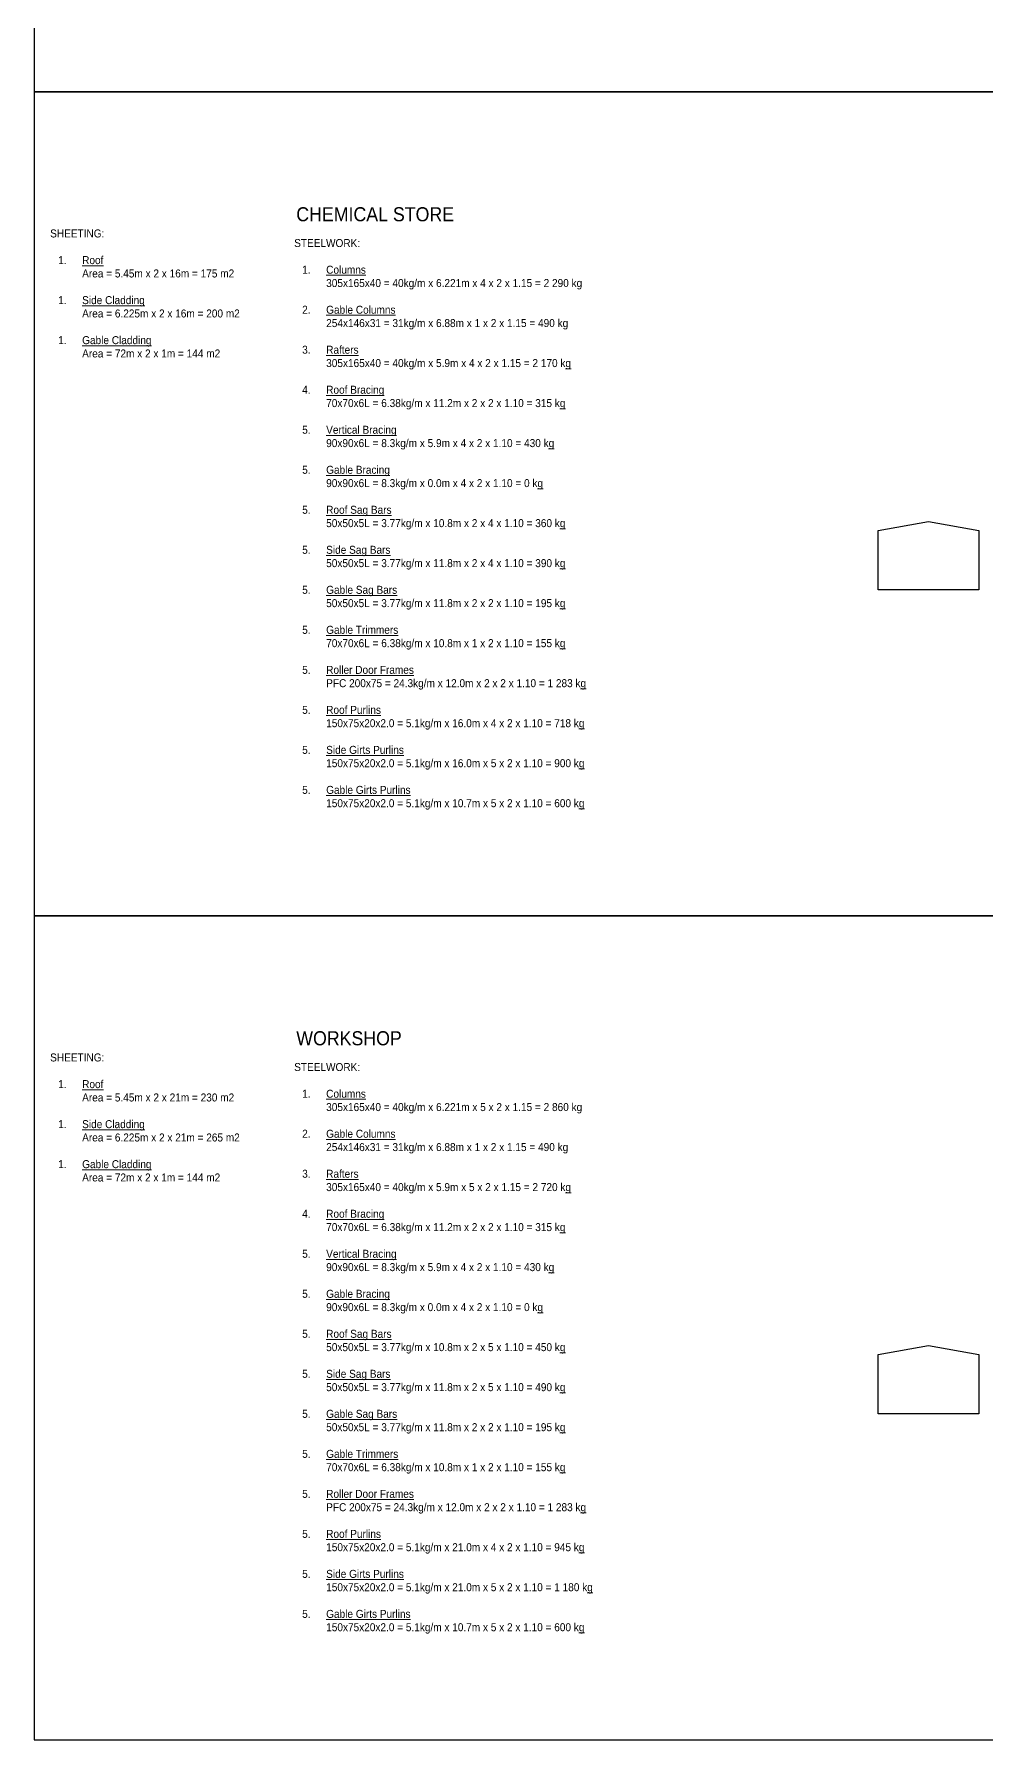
# Model space of a CAD drawing. Header units: millimetres. Extents: x 14826 to 891005, y -311366 to 56117.
# Drawn here: x 26795 to 128045, y -311366 to -130151 of the extents above; entities that cross this region are included whole.
import ezdxf

# ---------------------------------------------------------------- set-up
doc = ezdxf.new("R2010")
doc.units = ezdxf.units.MM
doc.layers.add('G-ANNO-TEXT', color=7, linetype='Continuous', lineweight=9)
doc.styles.add('Arial_4', font='arial.ttf', dxfattribs={"width": 0.9, "height": 700})

msp = doc.modelspace()

# ---------------------------------------------------------------- linework, layer by layer
at = {"color": 1}
for points in [[(239598.53327, -48744.0032), (26795.07721, -48744.0032), (26795.07721, -136284.53271), (239598.53327, -136284.53271)], [(239598.53327, -136284.53271), (26795.07721, -136284.53271), (26795.07721, -223825.06223), (239598.53327, -223825.06223)], [(239598.53327, -223825.06223), (26795.07721, -223825.06223), (26795.07721, -311365.59174), (239598.53327, -311365.59174)]]:
    msp.add_lwpolyline(points, close=True, dxfattribs=at)
for points in [[(116501.82297, -189174.28887), (116501.82297, -182876.26782), (121847.82372, -181943.11572), (127193.82447, -182876.26782), (127193.82447, -189174.28887), (116501.82297, -189174.28887)], [(116501.82297, -276714.81838), (116501.82297, -270416.79733), (121847.82372, -269483.64524), (127193.82447, -270416.79733), (127193.82447, -276714.81838), (116501.82297, -276714.81838)]]:
    msp.add_lwpolyline(points, dxfattribs=at)

# ---------------------------------------------------------------- next in the draw order: texts
at = {"layer": 'G-ANNO-TEXT', "attachment_point": 1, "style": 'Arial_4', "bg_fill": 3, "box_fill_scale": 1.25, "bg_fill_color": 256, "bg_fill_true_color": 13158600, "bg_fill_transparency": 0}
for s, insert, char_height, width in [('CHEMICAL STORE', (54656.38073, -148536.59797), 1500, 20608.8297223), ('SHEETING:\\P\\P\\pi-2550,l3400,t3400;1.^I{\\LRoof \\P\\pi0,l0,tz;}^IArea = 5.45m x 2 x 16m = 175 m2\\P\\P\\pi-2550,l3400,t3400;1.^I{\\LSide Cladding\\P\\pi0,l0,tz;}^IArea = 6.225m x 2 x 16m = 200 m2\\P\\P\\pi-2550,l3400,t3400;1.^I{\\LGable Cladding\\P\\pi0,l0,tz;}^IArea = 72m x 2 x 1m = 144 m2', (28501.47116, -150901.13293), 850, 24354.089165), ('STEELWORK:\\P\\P\\pi-2550,l3400,t3400;1.^I{\\LColumns\\P\\pi0,l0,tz;}^I305x165x40 = 40kg/m x 6.221m x 4 x 2 x 1.15 = 2 290 kg\\P\\P\\pi-2550,l3400,t3400;2.^I{\\LGable Columns\\P\\pi0,l0,tz;}^I254x146x31 = 31kg/m x 6.88m x 1 x 2 x 1.15 = 490 kg\\P\\P\\pi-2550,l3400,t3400;3.^I{\\LRafters\\P\\pi0,l0,tz;}^I305x165x40 = 40kg/m x 5.9m x 4 x 2 x 1.15 = 2 170 k{\\Lg\\P\\P\\pi-2550,l3400,t3400;}4.^I{\\LRoof Bracing\\P\\pi0,l0,tz;}^I70x70x6L = 6.38kg/m x 11.2m x 2 x 2 x 1.10 = 315 k{\\Lg\\P\\P\\pi-2550,l3400,t3400;}5.^I{\\LVertical Bracing\\P\\pi0,l0,tz;}^I90x90x6L = 8.3kg/m x 5.9m x 4 x 2 x 1.10 = 430 k{\\Lg\\P\\P\\pi-2550,l3400,t3400;}5.^I{\\LGable Bracing\\P\\pi0,l0,tz;}^I90x90x6L = 8.3kg/m x 0.0m x 4 x 2 x 1.10 = 0 k{\\Lg\\P\\P\\pi-2550,l3400,t3400;}5.^I{\\LRoof Sag Bars\\P\\pi0,l0,tz;}^I50x50x5L = 3.77kg/m x 10.8m x 2 x 4 x 1.10 = 360 k{\\Lg\\P\\P\\pi-2550,l3400,t3400;}5.^I{\\LSide Sag Bars\\P\\pi0,l0,tz;}^I50x50x5L = 3.77kg/m x 11.8m x 2 x 4 x 1.10 = 390 k{\\Lg\\P\\P\\pi-2550,l3400,t3400;}5.^I{\\LGable Sag Bars\\P\\pi0,l0,tz;}^I50x50x5L = 3.77kg/m x 11.8m x 2 x 2 x 1.10 = 195 k{\\Lg\\P\\P\\pi-2550,l3400,t3400;}5.^I{\\LGable Trimmers\\P\\pi0,l0,tz;}^I70x70x6L = 6.38kg/m x 10.8m x 1 x 2 x 1.10 = 155 k{\\Lg\\P\\P\\pi-2550,l3400,t3400;}5.^I{\\LRoller Door Frames\\P\\pi0,l0,tz;}^IPFC 200x75 = 24.3kg/m x 12.0m x 2 x 2 x 1.10 = 1 283 k{\\Lg\\P\\P\\pi-2550,l3400,t3400;}5.^I{\\LRoof Purlins\\P\\pi0,l0,tz;}^I150x75x20x2.0 = 5.1kg/m x 16.0m x 4 x 2 x 1.10 = 718 k{\\Lg\\P\\P\\pi-2550,l3400,t3400;}5.^I{\\LSide Girts Purlins\\P\\pi0,l0,tz;}^I150x75x20x2.0 = 5.1kg/m x 16.0m x 5 x 2 x 1.10 = 900 k{\\Lg\\P\\P\\pi-2550,l3400,t3400;}5.^I{\\LGable Girts Purlins\\P\\pi0,l0,tz;}^I150x75x20x2.0 = 5.1kg/m x 10.7m x 5 x 2 x 1.10 = 600 k{\\Lg}', (54433.7002, -151920.7507), 850, 34358.0931281), ('WORKSHOP', (54656.38073, -236077.12748), 1500, 20608.8297223), ('SHEETING:\\P\\P\\pi-2550,l3400,t3400;1.^I{\\LRoof \\P\\pi0,l0,tz;}^IArea = 5.45m x 2 x 21m = 230 m2\\P\\P\\pi-2550,l3400,t3400;1.^I{\\LSide Cladding\\P\\pi0,l0,tz;}^IArea = 6.225m x 2 x 21m = 265 m2\\P\\P\\pi-2550,l3400,t3400;1.^I{\\LGable Cladding\\P\\pi0,l0,tz;}^IArea = 72m x 2 x 1m = 144 m2', (28501.47116, -238441.66244), 850, 24354.089165), ('STEELWORK:\\P\\P\\pi-2550,l3400,t3400;1.^I{\\LColumns\\P\\pi0,l0,tz;}^I305x165x40 = 40kg/m x 6.221m x 5 x 2 x 1.15 = 2 860 kg\\P\\P\\pi-2550,l3400,t3400;2.^I{\\LGable Columns\\P\\pi0,l0,tz;}^I254x146x31 = 31kg/m x 6.88m x 1 x 2 x 1.15 = 490 kg\\P\\P\\pi-2550,l3400,t3400;3.^I{\\LRafters\\P\\pi0,l0,tz;}^I305x165x40 = 40kg/m x 5.9m x 5 x 2 x 1.15 = 2 720 k{\\Lg\\P\\P\\pi-2550,l3400,t3400;}4.^I{\\LRoof Bracing\\P\\pi0,l0,tz;}^I70x70x6L = 6.38kg/m x 11.2m x 2 x 2 x 1.10 = 315 k{\\Lg\\P\\P\\pi-2550,l3400,t3400;}5.^I{\\LVertical Bracing\\P\\pi0,l0,tz;}^I90x90x6L = 8.3kg/m x 5.9m x 4 x 2 x 1.10 = 430 k{\\Lg\\P\\P\\pi-2550,l3400,t3400;}5.^I{\\LGable Bracing\\P\\pi0,l0,tz;}^I90x90x6L = 8.3kg/m x 0.0m x 4 x 2 x 1.10 = 0 k{\\Lg\\P\\P\\pi-2550,l3400,t3400;}5.^I{\\LRoof Sag Bars\\P\\pi0,l0,tz;}^I50x50x5L = 3.77kg/m x 10.8m x 2 x 5 x 1.10 = 450 k{\\Lg\\P\\P\\pi-2550,l3400,t3400;}5.^I{\\LSide Sag Bars\\P\\pi0,l0,tz;}^I50x50x5L = 3.77kg/m x 11.8m x 2 x 5 x 1.10 = 490 k{\\Lg\\P\\P\\pi-2550,l3400,t3400;}5.^I{\\LGable Sag Bars\\P\\pi0,l0,tz;}^I50x50x5L = 3.77kg/m x 11.8m x 2 x 2 x 1.10 = 195 k{\\Lg\\P\\P\\pi-2550,l3400,t3400;}5.^I{\\LGable Trimmers\\P\\pi0,l0,tz;}^I70x70x6L = 6.38kg/m x 10.8m x 1 x 2 x 1.10 = 155 k{\\Lg\\P\\P\\pi-2550,l3400,t3400;}5.^I{\\LRoller Door Frames\\P\\pi0,l0,tz;}^IPFC 200x75 = 24.3kg/m x 12.0m x 2 x 2 x 1.10 = 1 283 k{\\Lg\\P\\P\\pi-2550,l3400,t3400;}5.^I{\\LRoof Purlins\\P\\pi0,l0,tz;}^I150x75x20x2.0 = 5.1kg/m x 21.0m x 4 x 2 x 1.10 = 945 k{\\Lg\\P\\P\\pi-2550,l3400,t3400;}5.^I{\\LSide Girts Purlins\\P\\pi0,l0,tz;}^I150x75x20x2.0 = 5.1kg/m x 21.0m x 5 x 2 x 1.10 = 1 180 k{\\Lg\\P\\P\\pi-2550,l3400,t3400;}5.^I{\\LGable Girts Purlins\\P\\pi0,l0,tz;}^I150x75x20x2.0 = 5.1kg/m x 10.7m x 5 x 2 x 1.10 = 600 k{\\Lg}', (54433.7002, -239461.28021), 850, 34358.0931281)]:
    msp.add_mtext(s, dxfattribs=dict(at, insert=insert, char_height=char_height, width=width))

doc.saveas('drawing.dxf')
